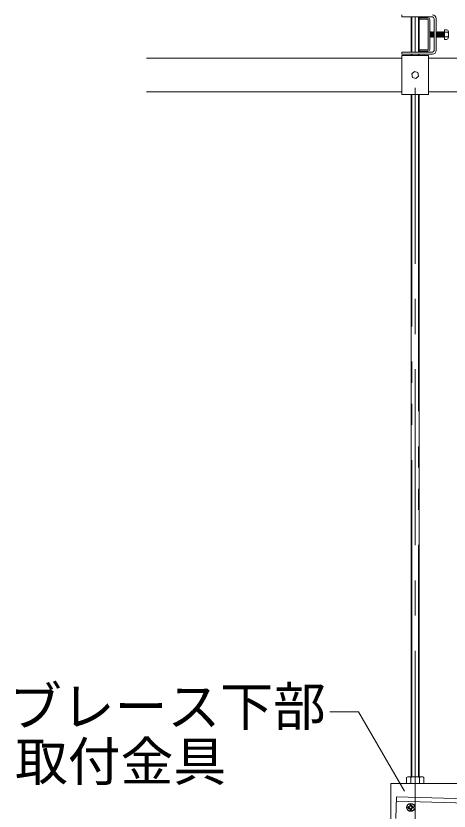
# Model space of a CAD drawing. Units: millimetres, scale not verified. Extents: x -7800 to 7800, y -5387 to 5300.
# Drawn here: x -4640 to -4148, y -4246 to -3342 of the extents above; entities that cross this region are included whole.
import ezdxf
from ezdxf.enums import TextEntityAlignment as Align

# ---------------------------------------------------------------- set-up
doc = ezdxf.new("R2010")
doc.units = ezdxf.units.MM
doc.header["$LTSCALE"] = 40
doc.linetypes.add('CHAIN1', pattern=[8, 5, -1, 1, -1])
doc.linetypes.add('DOUBLE_CHAIN2', pattern=[12.8, 9, -1, 0.6, -0.6, 0.6, -1])
for name, color, linetype, lineweight in [('7-0_中心線', 4, 'CHAIN1', 9), ('7-1_吊り材', 7, 'Continuous', 18), ('7-4_ブレース・補強材', 4, 'Continuous', 9), ('7-6_文字・矢印', 7, 'Continuous', 18), ('7-B_補強金具・金具・その他', 3, 'Continuous', 18), ('7-C_ビス・アンカーボルト・強調図形', 2, 'Continuous', 25)]:
    doc.layers.add(name, color=color, linetype=linetype, lineweight=lineweight)
doc.styles.add('ＭＳ ゴシック', font='')
doc.styles.get('ＭＳ ゴシック').set_extended_font_data('MS Gothic')

msp = doc.modelspace()

# ---------------------------------------------------------------- linework, layer by layer
at = {"layer": '7-0_中心線'}
msp.add_line((-4186.52, -2463.8), (-4186.52, -4327.45), dxfattribs=at)
at = {"layer": '7-1_吊り材'}
for p, q in [((-4191.02, -3383.25), (-4191.02, -3343.25)), ((-4182.02, -3343.25), (-4182.02, -3383.25)), ((-4191.02, -3386.95), (-4191.02, -3385.55)), ((-4182.02, -3385.55), (-4182.02, -3386.95)), ((-4191.02, -4207.06), (-4191.02, -3431.55)), ((-4182.02, -3431.55), (-4182.02, -4207.06)), ((-4196.22, -4207.76), (-4196.22, -4214.76)), ((-4179.24, -4207.06), (-4193.79, -4207.06)), ((-4191.37, -4207.76), (-4191.37, -4214.76)), ((-4181.67, -4207.76), (-4181.67, -4214.76)), ((-4176.82, -4207.76), (-4176.82, -4214.76)), ((-4196.22, -4214.76), (-4176.82, -4214.76))]:
    msp.add_line(p, q, dxfattribs=at)
at = {"layer": '7-1_吊り材', "linetype": 'DOUBLE_CHAIN2'}
for p, q in [((-4190.46, -3383.25), (-4190.46, -3343.25)), ((-4182.58, -3343.25), (-4182.58, -3383.25)), ((-4190.46, -3386.95), (-4190.46, -3385.55)), ((-4182.58, -3385.55), (-4182.58, -3386.95)), ((-4190.46, -4207.06), (-4190.46, -3431.55)), ((-4182.58, -3431.55), (-4182.58, -4207.06))]:
    msp.add_line(p, q, dxfattribs=at)
at = {"layer": '7-1_吊り材'}
for centre, radius, start, end in [((-4193.79, -4211.61), 4.55, 57.79741, 122.20261), ((-4186.52, -4224.21), 17.15, 73.57359, 106.42642), ((-4179.24, -4211.61), 4.55, 57.79578, 122.20424)]:
    msp.add_arc(centre, radius, start, end, dxfattribs=at)
at = {"layer": '7-4_ブレース・補強材'}
for p, q in [((-4182.02, -3344.25), (-4182.02, -3345.45)), ((-4172.02, -3344.25), (-4182.02, -3344.25)), ((-4182.02, -3345.45), (-4182.02, -3345.85)), ((-4182.02, -3345.85), (-4172.02, -3345.85)), ((-4171.62, -3380.25), (-4171.62, -3346.25)), ((-4170.02, -3346.25), (-4170.02, -3380.25)), ((-4182.02, -3381.05), (-4182.02, -3380.65)), ((-4172.02, -3380.65), (-4182.02, -3380.65)), ((-4182.02, -3381.05), (-4182.02, -3382.25)), ((-4182.02, -3382.25), (-4172.02, -3382.25)), ((-4491.77, -3390.25), (-4201.52, -3390.25)), ((-4171.52, -3390.25), (-4119.99, -3390.25)), ((-4491.77, -3428.25), (-4201.52, -3428.25)), ((-4171.52, -3428.25), (-4088.62, -3428.25)), ((-4207.57, -4229.7), (-4208.35, -4254.68)), ((-4207.57, -4229.7), (-3281.08, -4258.6)), ((-4207.73, -4234.69), (-3281.24, -4263.6))]:
    msp.add_line(p, q, dxfattribs=at)
for centre, radius, start, end in [((-4172.02, -3346.25), 2, 0, 90), ((-4172.02, -3346.25), 0.4, 0, 90), ((-4172.02, -3380.25), 0.4, 270, 0), ((-4172.02, -3380.25), 2, 270, 0)]:
    msp.add_arc(centre, radius, start, end, dxfattribs=at)
at = {"layer": '7-6_文字・矢印'}
for p, q in [((-4250.98, -4133.07), (-4283.34, -4133.07)), ((-4198.78, -4223.49), (-4250.98, -4133.07))]:
    msp.add_line(p, q, dxfattribs=at)
at = {"layer": '7-B_補強金具・金具・その他'}
for p, q in [((-4201.52, -3340.95), (-4201.52, -3343.25)), ((-4167.02, -3343.25), (-4201.52, -3343.25)), ((-4165.02, -3381.25), (-4165.02, -3345.25)), ((-4162.72, -3381.25), (-4162.72, -3345.25)), ((-4170.02, -3360.62), (-4169.64, -3360.25)), ((-4170.02, -3365.87), (-4170.02, -3360.62)), ((-4170.02, -3360.62), (-4169.64, -3365.87)), ((-4169.64, -3360.25), (-4169.27, -3360.62)), ((-4169.27, -3360.62), (-4168.89, -3360.62)), ((-4169.27, -3360.62), (-4168.89, -3365.87)), ((-4168.89, -3360.62), (-4168.52, -3365.87)), ((-4168.14, -3360.62), (-4167.77, -3360.62)), ((-4168.14, -3360.62), (-4167.77, -3365.87)), ((-4167.77, -3360.62), (-4167.39, -3360.25)), ((-4167.77, -3360.62), (-4167.39, -3365.87)), ((-4167.39, -3360.25), (-4167.02, -3360.62)), ((-4167.02, -3360.62), (-4166.64, -3360.62)), ((-4167.02, -3360.62), (-4166.64, -3365.87)), ((-4166.64, -3360.62), (-4166.27, -3360.25)), ((-4166.64, -3360.62), (-4166.27, -3365.87)), ((-4166.27, -3360.25), (-4165.89, -3360.62)), ((-4165.89, -3360.62), (-4165.52, -3360.62)), ((-4165.89, -3360.62), (-4165.52, -3365.87)), ((-4165.52, -3360.62), (-4165.14, -3360.25)), ((-4165.52, -3360.62), (-4165.14, -3365.87)), ((-4165.14, -3360.25), (-4165.02, -3360.37)), ((-4162.72, -3360.42), (-4162.52, -3360.62)), ((-4162.52, -3360.62), (-4162.14, -3360.62)), ((-4162.52, -3360.62), (-4162.14, -3365.87)), ((-4162.14, -3360.62), (-4161.77, -3360.25)), ((-4162.14, -3360.62), (-4161.77, -3365.87)), ((-4161.77, -3360.25), (-4161.39, -3360.62)), ((-4161.39, -3360.62), (-4161.02, -3360.62)), ((-4161.39, -3360.62), (-4161.02, -3365.87)), ((-4161.02, -3360.62), (-4160.64, -3360.25)), ((-4161.02, -3360.62), (-4160.64, -3365.87)), ((-4160.64, -3360.25), (-4160.27, -3360.62)), ((-4160.27, -3360.62), (-4159.89, -3360.62)), ((-4160.27, -3360.62), (-4159.89, -3365.87)), ((-4159.89, -3360.62), (-4159.52, -3360.25)), ((-4159.89, -3360.62), (-4159.52, -3365.87)), ((-4159.52, -3360.25), (-4159.14, -3360.62)), ((-4159.14, -3360.62), (-4158.77, -3360.62)), ((-4159.14, -3360.62), (-4158.77, -3365.87)), ((-4158.77, -3360.62), (-4158.39, -3360.25)), ((-4158.77, -3360.62), (-4158.39, -3365.87)), ((-4158.39, -3360.25), (-4158.02, -3360.62)), ((-4158.02, -3360.62), (-4157.64, -3360.62)), ((-4158.02, -3360.62), (-4157.64, -3365.87)), ((-4157.64, -3360.62), (-4157.27, -3360.25)), ((-4157.64, -3360.62), (-4157.27, -3365.87)), ((-4157.27, -3360.25), (-4156.89, -3360.62)), ((-4156.89, -3360.62), (-4156.52, -3365.87)), ((-4156.52, -3360.62), (-4156.14, -3365.87)), ((-4156.14, -3360.25), (-4155.77, -3360.62)), ((-4155.77, -3360.62), (-4155.39, -3360.62)), ((-4155.77, -3360.62), (-4155.39, -3365.87)), ((-4155.39, -3360.62), (-4155.02, -3360.25)), ((-4155.39, -3360.62), (-4155.02, -3365.87)), ((-4155.02, -3360.25), (-4154.64, -3360.62)), ((-4154.64, -3360.62), (-4154.27, -3360.62)), ((-4154.64, -3360.62), (-4154.27, -3365.87)), ((-4154.27, -3360.62), (-4153.89, -3360.25)), ((-4154.27, -3360.62), (-4153.89, -3365.87)), ((-4153.89, -3360.25), (-4153.52, -3360.62)), ((-4153.52, -3360.62), (-4153.27, -3364.13)), ((-4153.52, -3360.62), (-4153.27, -3360.62)), ((-4150.77, -3357.75), (-4153.27, -3357.75)), ((-4153.27, -3357.75), (-4153.27, -3368.75)), ((-4153.27, -3357.75), (-4153.27, -3368.75)), ((-4149.26, -3360.75), (-4148.77, -3361.6)), ((-4148.77, -3359.75), (-4148.77, -3366.75)), ((-4170.02, -3365.87), (-4169.64, -3365.87)), ((-4169.64, -3365.87), (-4169.27, -3366.25)), ((-4169.27, -3366.25), (-4168.89, -3365.87)), ((-4168.89, -3365.87), (-4168.52, -3365.87)), ((-4167.77, -3365.87), (-4167.39, -3365.87)), ((-4167.39, -3365.87), (-4167.02, -3366.25)), ((-4167.02, -3366.25), (-4166.64, -3365.87)), ((-4166.64, -3365.87), (-4166.27, -3365.87)), ((-4166.27, -3365.87), (-4165.89, -3366.25)), ((-4165.89, -3366.25), (-4165.52, -3365.87)), ((-4165.52, -3365.87), (-4165.14, -3365.87)), ((-4165.14, -3365.87), (-4165.02, -3366)), ((-4162.72, -3366.05), (-4162.52, -3366.25)), ((-4162.52, -3366.25), (-4162.14, -3365.87)), ((-4162.14, -3365.87), (-4161.77, -3365.87)), ((-4161.77, -3365.87), (-4161.39, -3366.25)), ((-4161.39, -3366.25), (-4161.02, -3365.87)), ((-4161.02, -3365.87), (-4160.64, -3365.87)), ((-4160.64, -3365.87), (-4160.27, -3366.25)), ((-4160.27, -3366.25), (-4159.89, -3365.87)), ((-4159.89, -3365.87), (-4159.52, -3365.87)), ((-4159.52, -3365.87), (-4159.14, -3366.25)), ((-4159.14, -3366.25), (-4158.77, -3365.87)), ((-4158.77, -3365.87), (-4158.39, -3365.87)), ((-4158.39, -3365.87), (-4158.02, -3366.25)), ((-4158.02, -3366.25), (-4157.64, -3365.87)), ((-4157.64, -3365.87), (-4157.27, -3365.87)), ((-4157.27, -3365.87), (-4156.89, -3366.25)), ((-4156.89, -3366.25), (-4156.52, -3365.87)), ((-4156.52, -3365.87), (-4156.14, -3365.87)), ((-4156.14, -3365.87), (-4155.77, -3366.25)), ((-4155.77, -3366.25), (-4155.39, -3365.87)), ((-4155.39, -3365.87), (-4155.02, -3365.87)), ((-4155.02, -3365.87), (-4154.64, -3366.25)), ((-4154.64, -3366.25), (-4154.27, -3365.87)), ((-4154.27, -3365.87), (-4153.89, -3365.87)), ((-4153.89, -3365.87), (-4153.52, -3366.25)), ((-4153.52, -3366.25), (-4153.27, -3366)), ((-4149.26, -3365.75), (-4153.27, -3365.75)), ((-4150.77, -3368.75), (-4153.27, -3368.75)), ((-4167.02, -3383.25), (-4201.52, -3383.25)), ((-4201.52, -3383.25), (-4201.52, -3385.55)), ((-4167.02, -3385.55), (-4201.52, -3385.55)), ((-4171.52, -3386.95), (-4201.52, -3386.95)), ((-4201.52, -3386.95), (-4201.52, -3431.55)), ((-4171.52, -3386.95), (-4171.52, -3431.55)), ((-4187.43, -3405.22), (-4190.47, -3408.03)), ((-4183.48, -3406.44), (-4187.43, -3405.22)), ((-4182.57, -3410.47), (-4183.48, -3406.44)), ((-4190.47, -3408.03), (-4189.55, -3412.06)), ((-4189.55, -3412.06), (-4185.6, -3413.28)), ((-4185.6, -3413.28), (-4182.57, -3410.47)), ((-4171.52, -3431.55), (-4201.52, -3431.55)), ((-4214.05, -4279.76), (-4214.05, -4214.76))]:
    msp.add_line(p, q, dxfattribs=at)
for points in [[(-4168.89, -3360.62), (-4168.52, -3360.25), (-4168.14, -3360.62)], [(-4156.89, -3360.62), (-4156.52, -3360.62), (-4156.14, -3360.25)], [(-4148.77, -3359.75), (-4149.26, -3360.75), (-4153.27, -3360.75)], [(-4168.52, -3365.87), (-4168.14, -3366.25), (-4167.77, -3365.87)], [(-4148.77, -3366.75), (-4149.26, -3365.75), (-4148.77, -3364.9)], [(-4114.05, -4232.61), (-4114.05, -4214.76), (-4214.05, -4214.76)]]:
    msp.add_lwpolyline(points, dxfattribs=at)
for centre, radius, start, end in [((-4167.02, -3345.25), 4.3, 0, 90), ((-4167.02, -3345.25), 2, 0, 90), ((-4150.77, -3359.75), 2, 0, 90), ((-4150.77, -3366.75), 2, 270, 0), ((-4167.02, -3381.25), 4.3, 270, 0), ((-4167.02, -3381.25), 2, 270, 0)]:
    msp.add_arc(centre, radius, start, end, dxfattribs=at)
at = {"layer": '7-C_ビス・アンカーボルト・強調図形'}
for p, q in [((-4192.43, -4239.39), (-4192.37, -4240.64)), ((-4191.96, -4238.86), (-4191.71, -4238.85)), ((-4191.46, -4238.84), (-4191.71, -4238.85)), ((-4190.94, -4239.31), (-4190.87, -4240.56)), ((-4194.56, -4241.75), (-4194.55, -4242)), ((-4194.54, -4242.25), (-4194.55, -4242)), ((-4194.09, -4241.23), (-4192.84, -4241.16)), ((-4194.01, -4242.73), (-4192.76, -4242.66)), ((-4192.17, -4244.38), (-4192.24, -4243.13)), ((-4191.65, -4244.85), (-4191.4, -4244.84)), ((-4191.15, -4244.83), (-4191.4, -4244.84)), ((-4190.67, -4244.3), (-4190.74, -4243.05)), ((-4189.1, -4240.97), (-4190.34, -4241.03)), ((-4189.02, -4242.46), (-4190.27, -4242.53)), ((-4188.57, -4241.44), (-4188.56, -4241.69)), ((-4188.54, -4241.94), (-4188.56, -4241.69))]:
    msp.add_line(p, q, dxfattribs=at)
msp.add_circle((-4191.55, -4241.85), 4.5, dxfattribs=at)
for centre, start, end in [((-4191.93, -4239.36), 93, 183), ((-4191.43, -4239.34), 3, 93), ((-4194.06, -4241.73), 93, 183), ((-4194.04, -4242.23), 183, 273), ((-4192.87, -4240.66), 273, 3), ((-4192.74, -4243.16), 3, 93), ((-4191.67, -4244.36), 183, 273), ((-4191.17, -4244.33), 273, 3), ((-4190.37, -4240.53), 183, 273), ((-4190.24, -4243.03), 93, 183), ((-4189.07, -4241.46), 3, 93), ((-4189.04, -4241.96), 273, 3)]:
    msp.add_arc(centre, 0.5, start, end, dxfattribs=at)

# ---------------------------------------------------------------- texts
at = {"layer": '7-6_文字・矢印', "style": 'ＭＳ ゴシック'}
for s, p in [('ブレース下部', (-4648.08, -4162.31)), ('取付金具', (-4641.32, -4224.84))]:
    msp.add_text(s, height=43.99, dxfattribs=at).set_placement(p, align=Align.BOTTOM_LEFT)

doc.saveas('drawing.dxf')
